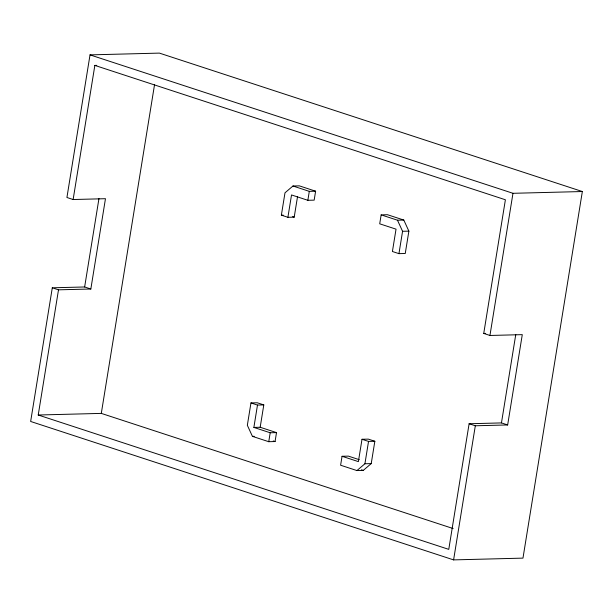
<?xml version="1.0" encoding="UTF-8"?>
<svg xmlns="http://www.w3.org/2000/svg" width="613" height="613" viewBox="0 0 613 613"><rect width="100%" height="100%" fill="white"/><g stroke="black" fill="none" stroke-linecap="round" stroke-linejoin="round"><path stroke-width="0.92" d="M52.297 287.796L30.65 421.468L453.597 559.891L522.973 558.121L582.35 191.532L159.403 53.109L90.027 54.879L66.924 197.493L73.131 199.524L105.467 198.696L90.839 289.007L58.503 289.826L52.297 287.796L84.64 286.976L90.839 289.007M73.131 199.524L94.854 65.407L505.396 199.769L483.741 333.434L489.948 335.464L522.284 334.644L507.656 424.947L501.457 422.916L469.114 423.744L448.77 549.371L38.228 415.009L58.503 289.826M84.64 286.976L98.961 198.551M38.228 415.009L101.298 413.392L154.553 84.579M263.797 404.909L257.268 402.772L250.962 402.933L247.338 425.284L252.426 436.364L268.755 441.705L275.061 441.544L276.509 432.609L260.18 427.261L253.874 427.422L257.491 405.07L263.797 404.909L260.18 427.261M281.367 215.163L284.991 192.811L292.968 186.007L299.282 185.846L315.611 191.195L314.163 200.137L307.856 200.298L291.52 194.949L287.903 217.301L281.367 215.163L283.175 215.117M287.903 217.301L294.209 217.14L297.527 196.65M268.755 441.705L270.203 432.77L276.509 432.609M307.856 200.298L309.304 191.356L315.611 191.195M342.054 456.279L340.606 465.221L356.935 470.569L363.241 470.409L371.225 463.604L374.842 441.253L368.313 439.115L362.007 439.276L358.383 461.627L342.054 456.279L348.36 456.118L359.249 459.681M381.156 214.872L379.708 223.814L396.036 229.155L392.412 251.506L398.948 253.644L405.254 253.483L408.879 231.132L403.791 220.052L387.462 214.711L381.156 214.872L397.485 220.213L403.791 220.052M356.935 470.569L364.919 463.765L368.536 441.414L374.842 441.253M398.948 253.644L402.565 231.293L397.485 220.213M453.597 559.891L475.32 425.774L507.656 424.947M489.948 335.464L512.974 193.302L582.35 191.532M501.457 422.916L515.778 334.491M94.854 65.407L96.762 65.353M402.565 231.293L408.879 231.132M483.741 333.434L485.649 333.388M252.426 436.364L254.226 436.318M364.919 463.765L371.225 463.604M90.027 54.879L512.974 193.302M292.968 186.007L309.304 191.356M292.577 216.611L294.209 217.14M469.114 423.744L475.32 425.774M250.962 402.933L257.491 405.07M362.007 439.276L368.536 441.414M253.874 427.422L270.203 432.77M273.245 440.954L275.061 441.544M361.425 469.811L363.241 470.409M101.298 413.392L453.145 528.552"/></g></svg>
